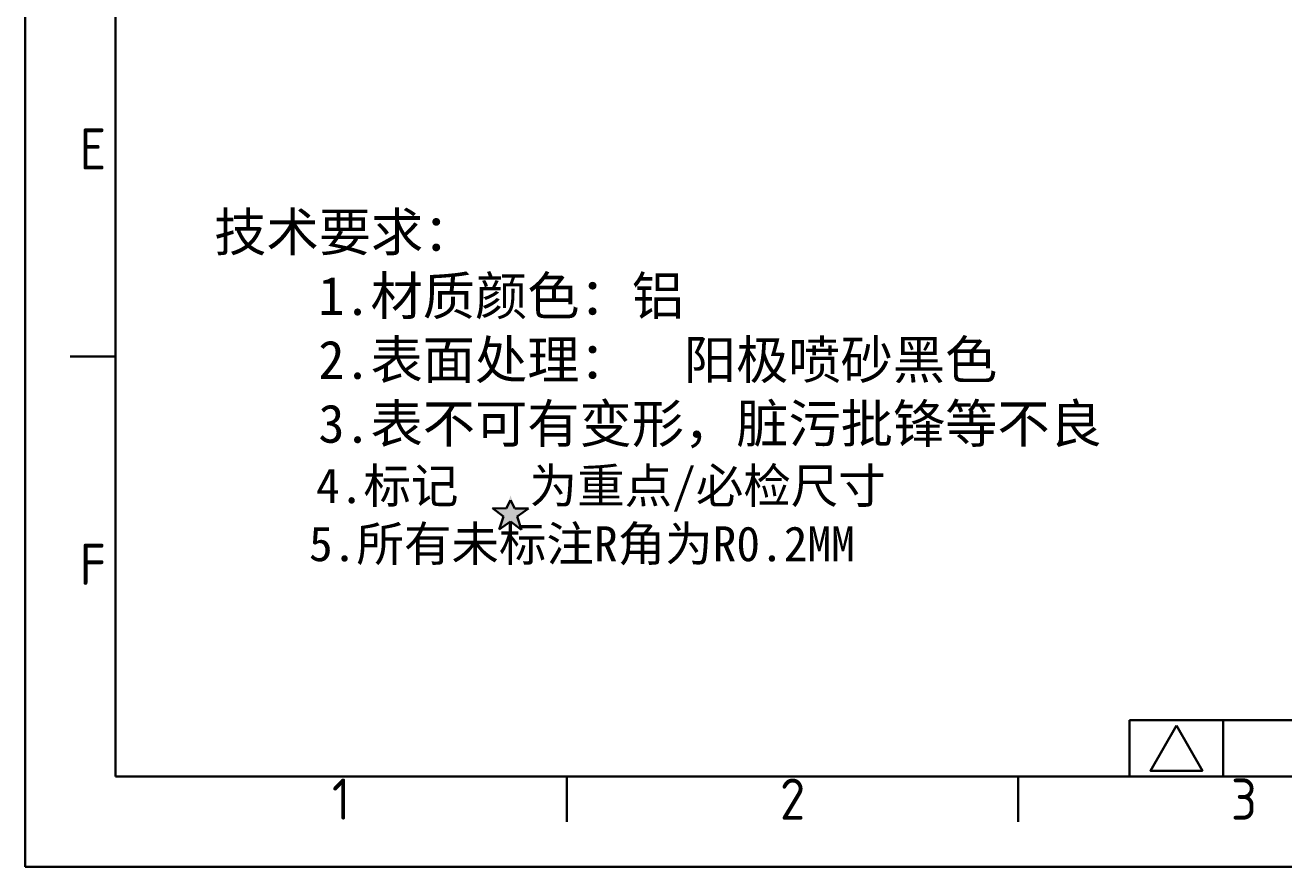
# Model space of a CAD drawing. Header units: millimetres. Extents: x 491 to 1718, y -1006 to -146.
# Drawn here: x 490.9 to 898.2, y -1006.4 to -734.1 of the extents above; entities that cross this region are included whole.
import ezdxf
from ezdxf.enums import TextEntityAlignment as Align

# ---------------------------------------------------------------- set-up
doc = ezdxf.new("R2010")
doc.units = ezdxf.units.MM
doc.layers.add('图框层', color=7, linetype='Continuous', lineweight=30)
doc.layers.add('文字说明层', color=7, linetype='Continuous', lineweight=30)
doc.styles.add('ISO Proportional', font='isocp.shx')
doc.styles.get("Standard").update_dxf_attribs({"font": ''})
doc.styles.get('Standard').set_extended_font_data('SimSun')

msp = doc.modelspace()

# ---------------------------------------------------------------- hatches: boundary and pattern name
at = {"layer": '图框层', "lineweight": 30}
msp.add_hatch(color=1, dxfattribs=at).paths.add_polyline_path([(649.318, -890.491), (647.984, -886.249), (646.57, -890.465), (642.124, -890.422), (645.696, -893.07), (644.282, -897.285), (647.904, -894.706), (651.476, -897.354), (650.142, -893.112), (653.764, -890.533)])

# ---------------------------------------------------------------- linework, layer by layer
at = {"layer": '图框层', "color": 0, "lineweight": 30}
for p, q in [((490.879, -1006.431), (490.879, -175.551)), ((520.098, -175.551), (520.098, -969.523)), ((520.098, -175.551), (520.098, -977.212)), ((520.098, -841.347), (505.488, -841.347)), ((848.231, -958.985), (848.231, -977.212)), ((848.231, -958.985), (1182.523, -958.985)), ((878.609, -958.985), (878.609, -977.212)), ((520.098, -977.212), (1688.835, -977.212)), ((666.19, -991.821), (666.19, -977.212)), ((812.282, -991.821), (812.282, -977.212)), ((848.231, -977.212), (1182.523, -977.212)), ((1718.054, -1006.431), (490.879, -1006.431))]:
    msp.add_line(p, q, dxfattribs=at)
at = {"layer": '图框层', "color": 1, "lineweight": 30}
for p, q in [((647.984, -887.799), (646.57, -890.465)), ((647.984, -887.799), (649.318, -890.491)), ((645.696, -893.07), (642.124, -890.422)), ((642.124, -890.422), (646.57, -890.465)), ((649.318, -890.491), (653.764, -890.533)), ((653.764, -890.533), (650.142, -893.112)), ((645.696, -893.07), (644.282, -897.285)), ((647.904, -894.706), (644.282, -897.285)), ((651.476, -897.354), (647.904, -894.706)), ((650.142, -893.112), (651.476, -897.354))]:
    msp.add_line(p, q, dxfattribs=at)
at = {"layer": '图框层', "color": 0, "lineweight": 30, "flags": 128}
msp.add_lwpolyline([(863.45, -960.744), (855.031, -975.326), (871.869, -975.326)], close=True, dxfattribs=at)

# ---------------------------------------------------------------- texts
at = {"layer": '图框层', "color": 0, "lineweight": 30, "style": 'ISO Proportional'}
for s, p in [('E', (512.793, -774.144)), ('F', (512.793, -908.549)), ('1', (593.144, -984.517)), ('2', (739.236, -984.517)), ('3', (885.328, -984.517))]:
    msp.add_text(s, height=13.324, dxfattribs=at).set_placement(p, align=Align.MIDDLE)
at = {"layer": '文字说明层', "color": 0, "lineweight": 30, "insert": (552.06, -794.815), "char_height": 11.27353, "width": 529.65646, "attachment_point": 1}
msp.add_mtext('{\\fSimSun|b0|i0|c134|p2;\\H1.0995x;\\W1;技术要求：\\P\\fSimSun|b0|i0|c136|p2;    \\fSimSun|b0|i0|c134|p2;1.材质颜色：铝\\P    2.表面处理：\\fSimSun|b0|i0|c136|p2;  \\fSimSun|b0|i0|c134|p2;阳极喷砂黑色\\fSimSun|b0|i0|c136|p2;   \\fSimSun|b0|i0|c134|p2;\\P    3.表不可有变形，脏污批锋等不良\\P   \\H0.90947x; 4.标记   为重点/必检尺寸 \\P    5.所有未标注R角为R0.2MM\\P     \\fSimSun|b0|i0|c0|p2;   }', dxfattribs=at)

doc.saveas('drawing.dxf')
